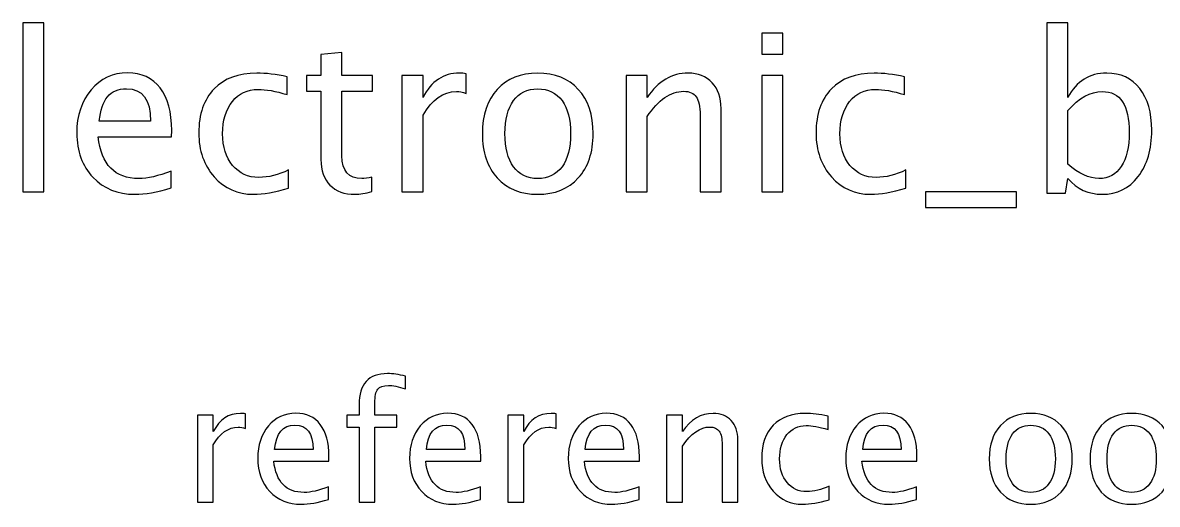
# Model space of a CAD drawing. Header units: centimetres. Extents: x -32.9 to 32.9, y -27.7 to 43.3.
# Drawn here: x -7.63 to 3.34, y 38.65 to 43.3 of the extents above; entities that cross this region are included whole.
import ezdxf

# ---------------------------------------------------------------- set-up
doc = ezdxf.new("R2010")
doc.units = ezdxf.units.CM
doc.header["$MEASUREMENT"] = 0
doc.layers.add('Layer 1', color=7, linetype='Continuous')

msp = doc.modelspace()

# ---------------------------------------------------------------- linework, layer by layer
at = {"layer": 'Layer 1'}
for points, knots in [([(-7.63003, 41.67044), (-7.63003, 41.67044), (-7.63003, 43.30239), (-7.63003, 43.30239), (-7.63003, 43.30239), (-7.63003, 43.30239), (-7.42683, 43.30239), (-7.42683, 43.30239), (-7.42683, 43.30239), (-7.42683, 43.30239), (-7.42683, 41.67044), (-7.42683, 41.67044), (-7.42683, 41.67044), (-7.42683, 41.67044), (-7.63003, 41.67044), (-7.63003, 41.67044)], [0, 0, 0, 0, 0.2, 0.2, 0.2, 0.2, 0.4, 0.4, 0.4, 0.4, 0.6, 0.6, 0.6, 0.6, 1, 1, 1, 1]), ([(2.27106, 41.65774), (2.27106, 41.65774), (2.27106, 43.30239), (2.27106, 43.30239), (2.27106, 43.30239), (2.27106, 43.30239), (2.47426, 43.30239), (2.47426, 43.30239), (2.47426, 43.30239), (2.47426, 43.30239), (2.47426, 42.58026), (2.47426, 42.58026), (2.47426, 42.58026), (2.55752, 42.73724), (2.68275, 42.81556), (2.84962, 42.81556), (2.84962, 42.81556), (2.98473, 42.81556), (3.09092, 42.76652), (3.16853, 42.6681), (3.16853, 42.6681), (3.24614, 42.56967), (3.28495, 42.43526), (3.28495, 42.26487), (3.28495, 42.26487), (3.28495, 42.07931), (3.24085, 41.92938), (3.15301, 41.81578), (3.15301, 41.81578), (3.06516, 41.70184), (2.94945, 41.64504), (2.80623, 41.64504), (2.80623, 41.64504), (2.67323, 41.64504), (2.56246, 41.69584), (2.47426, 41.79779), (2.47426, 41.79779), (2.47426, 41.79779), (2.44957, 41.65774), (2.44957, 41.65774), (2.44957, 41.65774), (2.44957, 41.65774), (2.27106, 41.65774), (2.27106, 41.65774)], [0, 0, 0, 0, 0.08333333, 0.08333333, 0.08333333, 0.08333333, 0.16666667, 0.16666667, 0.16666667, 0.16666667, 0.25, 0.25, 0.25, 0.25, 0.33333333, 0.33333333, 0.33333333, 0.33333333, 0.41666667, 0.41666667, 0.41666667, 0.41666667, 0.5, 0.5, 0.5, 0.5, 0.58333333, 0.58333333, 0.58333333, 0.58333333, 0.66666667, 0.66666667, 0.66666667, 0.66666667, 0.75, 0.75, 0.75, 0.75, 0.83333333, 0.83333333, 0.83333333, 0.83333333, 1, 1, 1, 1]), ([(-0.48309, 42.99759), (-0.48309, 42.99759), (-0.48309, 43.20079), (-0.48309, 43.20079), (-0.48309, 43.20079), (-0.48309, 43.20079), (-0.27989, 43.20079), (-0.27989, 43.20079), (-0.27989, 43.20079), (-0.27989, 43.20079), (-0.27989, 42.99759), (-0.27989, 42.99759), (-0.27989, 42.99759), (-0.27989, 42.99759), (-0.48309, 42.99759), (-0.48309, 42.99759)], [0, 0, 0, 0, 0.2, 0.2, 0.2, 0.2, 0.4, 0.4, 0.4, 0.4, 0.6, 0.6, 0.6, 0.6, 1, 1, 1, 1]), ([(-4.25323, 41.67079), (-4.31602, 41.65351), (-4.3707, 41.64504), (-4.41692, 41.64504), (-4.41692, 41.64504), (-4.52063, 41.64504), (-4.60142, 41.67467), (-4.65928, 41.73394), (-4.65928, 41.73394), (-4.71749, 41.79321), (-4.74641, 41.8754), (-4.74641, 41.98088), (-4.74641, 41.98088), (-4.74641, 41.98088), (-4.74641, 42.63987), (-4.74641, 42.63987), (-4.74641, 42.63987), (-4.74641, 42.63987), (-4.88682, 42.63987), (-4.88682, 42.63987), (-4.88682, 42.63987), (-4.88682, 42.63987), (-4.88682, 42.79228), (-4.88682, 42.79228), (-4.88682, 42.79228), (-4.88682, 42.79228), (-4.74641, 42.79228), (-4.74641, 42.79228), (-4.74641, 42.79228), (-4.74641, 42.79228), (-4.74641, 42.99512), (-4.74641, 42.99512), (-4.74641, 42.99512), (-4.74641, 42.99512), (-4.54321, 43.01453), (-4.54321, 43.01453), (-4.54321, 43.01453), (-4.54321, 43.01453), (-4.54321, 42.79228), (-4.54321, 42.79228), (-4.54321, 42.79228), (-4.54321, 42.79228), (-4.249, 42.79228), (-4.249, 42.79228), (-4.249, 42.79228), (-4.249, 42.79228), (-4.249, 42.63987), (-4.249, 42.63987), (-4.249, 42.63987), (-4.249, 42.63987), (-4.54321, 42.63987), (-4.54321, 42.63987), (-4.54321, 42.63987), (-4.54321, 42.63987), (-4.54321, 42.01757), (-4.54321, 42.01757), (-4.54321, 42.01757), (-4.54321, 41.87082), (-4.47936, 41.79744), (-4.35201, 41.79744), (-4.35201, 41.79744), (-4.32484, 41.79744), (-4.29203, 41.80203), (-4.25323, 41.81085), (-4.25323, 41.81085), (-4.25323, 41.81085), (-4.25323, 41.67079), (-4.25323, 41.67079)], [0, 0, 0, 0, 0.05555556, 0.05555556, 0.05555556, 0.05555556, 0.11111111, 0.11111111, 0.11111111, 0.11111111, 0.16666667, 0.16666667, 0.16666667, 0.16666667, 0.22222222, 0.22222222, 0.22222222, 0.22222222, 0.27777778, 0.27777778, 0.27777778, 0.27777778, 0.33333333, 0.33333333, 0.33333333, 0.33333333, 0.38888889, 0.38888889, 0.38888889, 0.38888889, 0.44444444, 0.44444444, 0.44444444, 0.44444444, 0.5, 0.5, 0.5, 0.5, 0.55555556, 0.55555556, 0.55555556, 0.55555556, 0.61111111, 0.61111111, 0.61111111, 0.61111111, 0.66666667, 0.66666667, 0.66666667, 0.66666667, 0.72222222, 0.72222222, 0.72222222, 0.72222222, 0.77777778, 0.77777778, 0.77777778, 0.77777778, 0.83333333, 0.83333333, 0.83333333, 0.83333333, 0.88888889, 0.88888889, 0.88888889, 0.88888889, 1, 1, 1, 1]), ([(-6.19493, 41.70642), (-6.33145, 41.6655), (-6.44822, 41.64504), (-6.54559, 41.64504), (-6.54559, 41.64504), (-6.71175, 41.64504), (-6.84686, 41.70007), (-6.95093, 41.80979), (-6.95093, 41.80979), (-7.055, 41.9195), (-7.10721, 42.06167), (-7.10721, 42.23665), (-7.10721, 42.23665), (-7.10721, 42.40634), (-7.06135, 42.54568), (-6.96927, 42.65469), (-6.96927, 42.65469), (-6.8772, 42.76335), (-6.75937, 42.81768), (-6.61579, 42.81768), (-6.61579, 42.81768), (-6.47997, 42.81768), (-6.37484, 42.76934), (-6.30076, 42.67268), (-6.30076, 42.67268), (-6.22668, 42.57602), (-6.18963, 42.43914), (-6.18963, 42.2617), (-6.18963, 42.2617), (-6.18963, 42.2617), (-6.19069, 42.19961), (-6.19069, 42.19961), (-6.19069, 42.19961), (-6.19069, 42.19961), (-6.89978, 42.19961), (-6.89978, 42.19961), (-6.89978, 42.19961), (-6.87014, 41.9315), (-6.73926, 41.79744), (-6.50749, 41.79744), (-6.50749, 41.79744), (-6.42247, 41.79744), (-6.3184, 41.82143), (-6.19493, 41.86941), (-6.19493, 41.86941), (-6.19493, 41.86941), (-6.19493, 41.70642), (-6.19493, 41.70642)], [0, 0, 0, 0, 0.07692308, 0.07692308, 0.07692308, 0.07692308, 0.15384615, 0.15384615, 0.15384615, 0.15384615, 0.23076923, 0.23076923, 0.23076923, 0.23076923, 0.30769231, 0.30769231, 0.30769231, 0.30769231, 0.38461538, 0.38461538, 0.38461538, 0.38461538, 0.46153846, 0.46153846, 0.46153846, 0.46153846, 0.53846154, 0.53846154, 0.53846154, 0.53846154, 0.61538462, 0.61538462, 0.61538462, 0.61538462, 0.69230769, 0.69230769, 0.69230769, 0.69230769, 0.76923077, 0.76923077, 0.76923077, 0.76923077, 0.84615385, 0.84615385, 0.84615385, 0.84615385, 1, 1, 1, 1]), ([(-5.06004, 41.70431), (-5.19162, 41.6648), (-5.30522, 41.64504), (-5.40082, 41.64504), (-5.40082, 41.64504), (-5.55251, 41.64504), (-5.6781, 41.70113), (-5.77794, 41.81296), (-5.77794, 41.81296), (-5.87778, 41.92515), (-5.92787, 42.06661), (-5.92787, 42.237), (-5.92787, 42.237), (-5.92787, 42.41904), (-5.87848, 42.56121), (-5.7797, 42.66281), (-5.7797, 42.66281), (-5.68092, 42.76476), (-5.54299, 42.81556), (-5.36589, 42.81556), (-5.36589, 42.81556), (-5.27876, 42.81556), (-5.18069, 42.80356), (-5.07274, 42.77958), (-5.07274, 42.77958), (-5.07274, 42.77958), (-5.07274, 42.60812), (-5.07274, 42.60812), (-5.07274, 42.60812), (-5.18739, 42.64199), (-5.28087, 42.65892), (-5.35284, 42.65892), (-5.35284, 42.65892), (-5.45726, 42.65892), (-5.54087, 42.61977), (-5.60331, 42.5418), (-5.60331, 42.5418), (-5.66576, 42.46384), (-5.69715, 42.35977), (-5.69715, 42.22995), (-5.69715, 42.22995), (-5.69715, 42.104), (-5.6647, 42.0024), (-5.60014, 41.92444), (-5.60014, 41.92444), (-5.53558, 41.84683), (-5.45127, 41.80802), (-5.34649, 41.80802), (-5.34649, 41.80802), (-5.25371, 41.80802), (-5.15846, 41.83201), (-5.06004, 41.87999), (-5.06004, 41.87999), (-5.06004, 41.87999), (-5.06004, 41.70431), (-5.06004, 41.70431)], [0, 0, 0, 0, 0.06666667, 0.06666667, 0.06666667, 0.06666667, 0.13333333, 0.13333333, 0.13333333, 0.13333333, 0.2, 0.2, 0.2, 0.2, 0.26666667, 0.26666667, 0.26666667, 0.26666667, 0.33333333, 0.33333333, 0.33333333, 0.33333333, 0.4, 0.4, 0.4, 0.4, 0.46666667, 0.46666667, 0.46666667, 0.46666667, 0.53333333, 0.53333333, 0.53333333, 0.53333333, 0.6, 0.6, 0.6, 0.6, 0.66666667, 0.66666667, 0.66666667, 0.66666667, 0.73333333, 0.73333333, 0.73333333, 0.73333333, 0.8, 0.8, 0.8, 0.8, 0.86666667, 0.86666667, 0.86666667, 0.86666667, 1, 1, 1, 1]), ([(-3.96325, 41.67044), (-3.96325, 41.67044), (-3.96325, 42.79228), (-3.96325, 42.79228), (-3.96325, 42.79228), (-3.96325, 42.79228), (-3.76005, 42.79228), (-3.76005, 42.79228), (-3.76005, 42.79228), (-3.76005, 42.79228), (-3.76005, 42.58026), (-3.76005, 42.58026), (-3.76005, 42.58026), (-3.67926, 42.73724), (-3.56214, 42.81556), (-3.40833, 42.81556), (-3.40833, 42.81556), (-3.38752, 42.81556), (-3.36564, 42.81379), (-3.34307, 42.81027), (-3.34307, 42.81027), (-3.34307, 42.81027), (-3.34307, 42.62012), (-3.34307, 42.62012), (-3.34307, 42.62012), (-3.37834, 42.63176), (-3.40939, 42.63776), (-3.4362, 42.63776), (-3.4362, 42.63776), (-3.56532, 42.63776), (-3.67327, 42.56156), (-3.76005, 42.40881), (-3.76005, 42.40881), (-3.76005, 42.40881), (-3.76005, 41.67044), (-3.76005, 41.67044), (-3.76005, 41.67044), (-3.76005, 41.67044), (-3.96325, 41.67044), (-3.96325, 41.67044)], [0, 0, 0, 0, 0.09090909, 0.09090909, 0.09090909, 0.09090909, 0.18181818, 0.18181818, 0.18181818, 0.18181818, 0.27272727, 0.27272727, 0.27272727, 0.27272727, 0.36363636, 0.36363636, 0.36363636, 0.36363636, 0.45454545, 0.45454545, 0.45454545, 0.45454545, 0.54545455, 0.54545455, 0.54545455, 0.54545455, 0.63636364, 0.63636364, 0.63636364, 0.63636364, 0.72727273, 0.72727273, 0.72727273, 0.72727273, 0.81818182, 0.81818182, 0.81818182, 0.81818182, 1, 1, 1, 1]), ([(-2.65056, 41.64504), (-2.81531, 41.64504), (-2.94584, 41.6976), (-3.04179, 41.80273), (-3.04179, 41.80273), (-3.1381, 41.90786), (-3.18608, 42.05074), (-3.18608, 42.231), (-3.18608, 42.231), (-3.18608, 42.41092), (-3.1381, 42.55344), (-3.04179, 42.65822), (-3.04179, 42.65822), (-2.94584, 42.76299), (-2.81531, 42.81556), (-2.65056, 42.81556), (-2.65056, 42.81556), (-2.48581, 42.81556), (-2.35529, 42.76299), (-2.25933, 42.65822), (-2.25933, 42.65822), (-2.16302, 42.55344), (-2.11504, 42.41092), (-2.11504, 42.231), (-2.11504, 42.231), (-2.11504, 42.05074), (-2.16302, 41.90786), (-2.25933, 41.80273), (-2.25933, 41.80273), (-2.35529, 41.6976), (-2.48581, 41.64504), (-2.65056, 41.64504)], [0, 0, 0, 0, 0.11111111, 0.11111111, 0.11111111, 0.11111111, 0.22222222, 0.22222222, 0.22222222, 0.22222222, 0.33333333, 0.33333333, 0.33333333, 0.33333333, 0.44444444, 0.44444444, 0.44444444, 0.44444444, 0.55555556, 0.55555556, 0.55555556, 0.55555556, 0.66666667, 0.66666667, 0.66666667, 0.66666667, 0.77777778, 0.77777778, 0.77777778, 0.77777778, 1, 1, 1, 1]), ([(-1.79684, 41.67044), (-1.79684, 41.67044), (-1.79684, 42.79228), (-1.79684, 42.79228), (-1.79684, 42.79228), (-1.79684, 42.79228), (-1.59364, 42.79228), (-1.59364, 42.79228), (-1.59364, 42.79228), (-1.59364, 42.79228), (-1.59364, 42.58026), (-1.59364, 42.58026), (-1.59364, 42.58026), (-1.48604, 42.73724), (-1.3541, 42.81556), (-1.19817, 42.81556), (-1.19817, 42.81556), (-1.1001, 42.81556), (-1.02214, 42.78487), (-0.96464, 42.72313), (-0.96464, 42.72313), (-0.90713, 42.66175), (-0.8782, 42.57884), (-0.8782, 42.47513), (-0.8782, 42.47513), (-0.8782, 42.47513), (-0.8782, 41.67044), (-0.8782, 41.67044), (-0.8782, 41.67044), (-0.8782, 41.67044), (-1.08141, 41.67044), (-1.08141, 41.67044), (-1.08141, 41.67044), (-1.08141, 41.67044), (-1.08141, 42.40881), (-1.08141, 42.40881), (-1.08141, 42.40881), (-1.08141, 42.49206), (-1.09375, 42.55133), (-1.11809, 42.58661), (-1.11809, 42.58661), (-1.14279, 42.62224), (-1.18336, 42.63987), (-1.24016, 42.63987), (-1.24016, 42.63987), (-1.36504, 42.63987), (-1.48287, 42.55838), (-1.59364, 42.3954), (-1.59364, 42.3954), (-1.59364, 42.3954), (-1.59364, 41.67044), (-1.59364, 41.67044), (-1.59364, 41.67044), (-1.59364, 41.67044), (-1.79684, 41.67044), (-1.79684, 41.67044)], [0, 0, 0, 0, 0.06666667, 0.06666667, 0.06666667, 0.06666667, 0.13333333, 0.13333333, 0.13333333, 0.13333333, 0.2, 0.2, 0.2, 0.2, 0.26666667, 0.26666667, 0.26666667, 0.26666667, 0.33333333, 0.33333333, 0.33333333, 0.33333333, 0.4, 0.4, 0.4, 0.4, 0.46666667, 0.46666667, 0.46666667, 0.46666667, 0.53333333, 0.53333333, 0.53333333, 0.53333333, 0.6, 0.6, 0.6, 0.6, 0.66666667, 0.66666667, 0.66666667, 0.66666667, 0.73333333, 0.73333333, 0.73333333, 0.73333333, 0.8, 0.8, 0.8, 0.8, 0.86666667, 0.86666667, 0.86666667, 0.86666667, 1, 1, 1, 1]), ([(-0.48309, 41.67044), (-0.48309, 41.67044), (-0.48309, 42.79228), (-0.48309, 42.79228), (-0.48309, 42.79228), (-0.48309, 42.79228), (-0.27989, 42.79228), (-0.27989, 42.79228), (-0.27989, 42.79228), (-0.27989, 42.79228), (-0.27989, 41.67044), (-0.27989, 41.67044), (-0.27989, 41.67044), (-0.27989, 41.67044), (-0.48309, 41.67044), (-0.48309, 41.67044)], [0, 0, 0, 0, 0.2, 0.2, 0.2, 0.2, 0.4, 0.4, 0.4, 0.4, 0.6, 0.6, 0.6, 0.6, 1, 1, 1, 1]), ([(0.90756, 41.70431), (0.77598, 41.6648), (0.66238, 41.64504), (0.56678, 41.64504), (0.56678, 41.64504), (0.41509, 41.64504), (0.2895, 41.70113), (0.18966, 41.81296), (0.18966, 41.81296), (0.08982, 41.92515), (0.03973, 42.06661), (0.03973, 42.237), (0.03973, 42.237), (0.03973, 42.41904), (0.08912, 42.56121), (0.1879, 42.66281), (0.1879, 42.66281), (0.28668, 42.76476), (0.42461, 42.81556), (0.60171, 42.81556), (0.60171, 42.81556), (0.68884, 42.81556), (0.78691, 42.80356), (0.89486, 42.77958), (0.89486, 42.77958), (0.89486, 42.77958), (0.89486, 42.60812), (0.89486, 42.60812), (0.89486, 42.60812), (0.78021, 42.64199), (0.68673, 42.65892), (0.61476, 42.65892), (0.61476, 42.65892), (0.51034, 42.65892), (0.42673, 42.61977), (0.36429, 42.5418), (0.36429, 42.5418), (0.30184, 42.46384), (0.27045, 42.35977), (0.27045, 42.22995), (0.27045, 42.22995), (0.27045, 42.104), (0.3029, 42.0024), (0.36746, 41.92444), (0.36746, 41.92444), (0.43202, 41.84683), (0.51633, 41.80802), (0.62111, 41.80802), (0.62111, 41.80802), (0.71389, 41.80802), (0.80914, 41.83201), (0.90756, 41.87999), (0.90756, 41.87999), (0.90756, 41.87999), (0.90756, 41.70431), (0.90756, 41.70431)], [0, 0, 0, 0, 0.06666667, 0.06666667, 0.06666667, 0.06666667, 0.13333333, 0.13333333, 0.13333333, 0.13333333, 0.2, 0.2, 0.2, 0.2, 0.26666667, 0.26666667, 0.26666667, 0.26666667, 0.33333333, 0.33333333, 0.33333333, 0.33333333, 0.4, 0.4, 0.4, 0.4, 0.46666667, 0.46666667, 0.46666667, 0.46666667, 0.53333333, 0.53333333, 0.53333333, 0.53333333, 0.6, 0.6, 0.6, 0.6, 0.66666667, 0.66666667, 0.66666667, 0.66666667, 0.73333333, 0.73333333, 0.73333333, 0.73333333, 0.8, 0.8, 0.8, 0.8, 0.86666667, 0.86666667, 0.86666667, 0.86666667, 1, 1, 1, 1]), ([(-6.88919, 42.35201), (-6.88919, 42.35201), (-6.39389, 42.35201), (-6.39389, 42.35201), (-6.39389, 42.35201), (-6.39389, 42.56085), (-6.47186, 42.66527), (-6.62743, 42.66527), (-6.62743, 42.66527), (-6.78406, 42.66527), (-6.8712, 42.56085), (-6.88919, 42.35201)], [0, 0, 0, 0, 0.25, 0.25, 0.25, 0.25, 0.5, 0.5, 0.5, 0.5, 1, 1, 1, 1]), ([(-2.65092, 41.79744), (-2.55037, 41.79744), (-2.47206, 41.83519), (-2.41632, 41.91103), (-2.41632, 41.91103), (-2.36093, 41.98653), (-2.33306, 42.09342), (-2.33306, 42.231), (-2.33306, 42.231), (-2.33306, 42.36824), (-2.36093, 42.47477), (-2.41632, 42.55027), (-2.41632, 42.55027), (-2.47206, 42.62541), (-2.55037, 42.66316), (-2.65092, 42.66316), (-2.65092, 42.66316), (-2.75181, 42.66316), (-2.83013, 42.62541), (-2.88516, 42.55027), (-2.88516, 42.55027), (-2.94055, 42.47477), (-2.96806, 42.36824), (-2.96806, 42.231), (-2.96806, 42.231), (-2.96806, 42.09342), (-2.94055, 41.98653), (-2.88516, 41.91103), (-2.88516, 41.91103), (-2.83013, 41.83519), (-2.75181, 41.79744), (-2.65092, 41.79744)], [0, 0, 0, 0, 0.11111111, 0.11111111, 0.11111111, 0.11111111, 0.22222222, 0.22222222, 0.22222222, 0.22222222, 0.33333333, 0.33333333, 0.33333333, 0.33333333, 0.44444444, 0.44444444, 0.44444444, 0.44444444, 0.55555556, 0.55555556, 0.55555556, 0.55555556, 0.66666667, 0.66666667, 0.66666667, 0.66666667, 0.77777778, 0.77777778, 0.77777778, 0.77777778, 1, 1, 1, 1]), ([(2.47426, 41.93785), (2.57904, 41.84436), (2.67887, 41.79744), (2.77377, 41.79744), (2.77377, 41.79744), (2.86726, 41.79744), (2.93958, 41.8366), (2.99038, 41.91456), (2.99038, 41.91456), (3.04153, 41.99253), (3.06693, 42.10224), (3.06693, 42.24406), (3.06693, 42.24406), (3.06693, 42.50652), (2.98014, 42.63776), (2.80658, 42.63776), (2.80658, 42.63776), (2.69298, 42.63776), (2.58221, 42.57637), (2.47426, 42.45326), (2.47426, 42.45326), (2.47426, 42.45326), (2.47426, 41.93785), (2.47426, 41.93785)], [0, 0, 0, 0, 0.14285714, 0.14285714, 0.14285714, 0.14285714, 0.28571429, 0.28571429, 0.28571429, 0.28571429, 0.42857143, 0.42857143, 0.42857143, 0.42857143, 0.57142857, 0.57142857, 0.57142857, 0.57142857, 0.71428571, 0.71428571, 0.71428571, 0.71428571, 1, 1, 1, 1]), ([(1.09842, 41.51804), (1.09842, 41.51804), (1.09842, 41.67044), (1.09842, 41.67044), (1.09842, 41.67044), (1.09842, 41.67044), (1.97895, 41.67044), (1.97895, 41.67044), (1.97895, 41.67044), (1.97895, 41.67044), (1.97895, 41.51804), (1.97895, 41.51804), (1.97895, 41.51804), (1.97895, 41.51804), (1.09842, 41.51804), (1.09842, 41.51804)], [0, 0, 0, 0, 0.2, 0.2, 0.2, 0.2, 0.4, 0.4, 0.4, 0.4, 0.6, 0.6, 0.6, 0.6, 1, 1, 1, 1]), ([(-4.37824, 38.67044), (-4.37824, 38.67044), (-4.37824, 39.39752), (-4.37824, 39.39752), (-4.37824, 39.39752), (-4.37824, 39.39752), (-4.49757, 39.39752), (-4.49757, 39.39752), (-4.49757, 39.39752), (-4.49757, 39.39752), (-4.49757, 39.51182), (-4.49757, 39.51182), (-4.49757, 39.51182), (-4.49757, 39.51182), (-4.37824, 39.51182), (-4.37824, 39.51182), (-4.37824, 39.51182), (-4.37824, 39.51182), (-4.37824, 39.61262), (-4.37824, 39.61262), (-4.37824, 39.61262), (-4.37824, 39.81318), (-4.2867, 39.91345), (-4.10361, 39.91345), (-4.10361, 39.91345), (-4.05228, 39.91345), (-3.99407, 39.90499), (-3.92898, 39.88805), (-3.92898, 39.88805), (-3.92898, 39.88805), (-3.92898, 39.76582), (-3.92898, 39.76582), (-3.92898, 39.76582), (-3.99804, 39.78804), (-4.05334, 39.79915), (-4.09488, 39.79915), (-4.09488, 39.79915), (-4.14541, 39.79915), (-4.17981, 39.78725), (-4.19806, 39.76317), (-4.19806, 39.76317), (-4.21658, 39.73909), (-4.22584, 39.69438), (-4.22584, 39.62903), (-4.22584, 39.62903), (-4.22584, 39.62903), (-4.22584, 39.51182), (-4.22584, 39.51182), (-4.22584, 39.51182), (-4.22584, 39.51182), (-4.01444, 39.51182), (-4.01444, 39.51182), (-4.01444, 39.51182), (-4.01444, 39.51182), (-4.01444, 39.39752), (-4.01444, 39.39752), (-4.01444, 39.39752), (-4.01444, 39.39752), (-4.22584, 39.39752), (-4.22584, 39.39752), (-4.22584, 39.39752), (-4.22584, 39.39752), (-4.22584, 38.67044), (-4.22584, 38.67044), (-4.22584, 38.67044), (-4.22584, 38.67044), (-4.37824, 38.67044), (-4.37824, 38.67044)], [0, 0, 0, 0, 0.05555556, 0.05555556, 0.05555556, 0.05555556, 0.11111111, 0.11111111, 0.11111111, 0.11111111, 0.16666667, 0.16666667, 0.16666667, 0.16666667, 0.22222222, 0.22222222, 0.22222222, 0.22222222, 0.27777778, 0.27777778, 0.27777778, 0.27777778, 0.33333333, 0.33333333, 0.33333333, 0.33333333, 0.38888889, 0.38888889, 0.38888889, 0.38888889, 0.44444444, 0.44444444, 0.44444444, 0.44444444, 0.5, 0.5, 0.5, 0.5, 0.55555556, 0.55555556, 0.55555556, 0.55555556, 0.61111111, 0.61111111, 0.61111111, 0.61111111, 0.66666667, 0.66666667, 0.66666667, 0.66666667, 0.72222222, 0.72222222, 0.72222222, 0.72222222, 0.77777778, 0.77777778, 0.77777778, 0.77777778, 0.83333333, 0.83333333, 0.83333333, 0.83333333, 0.88888889, 0.88888889, 0.88888889, 0.88888889, 1, 1, 1, 1]), ([(-5.94087, 38.67044), (-5.94087, 38.67044), (-5.94087, 39.51182), (-5.94087, 39.51182), (-5.94087, 39.51182), (-5.94087, 39.51182), (-5.78847, 39.51182), (-5.78847, 39.51182), (-5.78847, 39.51182), (-5.78847, 39.51182), (-5.78847, 39.3528), (-5.78847, 39.3528), (-5.78847, 39.3528), (-5.72788, 39.47054), (-5.64004, 39.52928), (-5.52468, 39.52928), (-5.52468, 39.52928), (-5.50907, 39.52928), (-5.49267, 39.52795), (-5.47573, 39.52531), (-5.47573, 39.52531), (-5.47573, 39.52531), (-5.47573, 39.3827), (-5.47573, 39.3827), (-5.47573, 39.3827), (-5.50219, 39.39143), (-5.52547, 39.39593), (-5.54558, 39.39593), (-5.54558, 39.39593), (-5.64242, 39.39593), (-5.72338, 39.33878), (-5.78847, 39.22421), (-5.78847, 39.22421), (-5.78847, 39.22421), (-5.78847, 38.67044), (-5.78847, 38.67044), (-5.78847, 38.67044), (-5.78847, 38.67044), (-5.94087, 38.67044), (-5.94087, 38.67044)], [0, 0, 0, 0, 0.09090909, 0.09090909, 0.09090909, 0.09090909, 0.18181818, 0.18181818, 0.18181818, 0.18181818, 0.27272727, 0.27272727, 0.27272727, 0.27272727, 0.36363636, 0.36363636, 0.36363636, 0.36363636, 0.45454545, 0.45454545, 0.45454545, 0.45454545, 0.54545455, 0.54545455, 0.54545455, 0.54545455, 0.63636364, 0.63636364, 0.63636364, 0.63636364, 0.72727273, 0.72727273, 0.72727273, 0.72727273, 0.81818182, 0.81818182, 0.81818182, 0.81818182, 1, 1, 1, 1]), ([(-4.67378, 38.69743), (-4.77618, 38.66674), (-4.86375, 38.65139), (-4.93678, 38.65139), (-4.93678, 38.65139), (-5.0614, 38.65139), (-5.16273, 38.69267), (-5.24078, 38.77495), (-5.24078, 38.77495), (-5.31884, 38.85724), (-5.35799, 38.96386), (-5.35799, 39.0951), (-5.35799, 39.0951), (-5.35799, 39.22236), (-5.3236, 39.32687), (-5.25454, 39.40863), (-5.25454, 39.40863), (-5.18549, 39.49012), (-5.09712, 39.53087), (-4.98943, 39.53087), (-4.98943, 39.53087), (-4.88757, 39.53087), (-4.80872, 39.49462), (-4.75316, 39.42212), (-4.75316, 39.42212), (-4.69759, 39.34963), (-4.66981, 39.24697), (-4.66981, 39.11388), (-4.66981, 39.11388), (-4.66981, 39.11388), (-4.67061, 39.06732), (-4.67061, 39.06732), (-4.67061, 39.06732), (-4.67061, 39.06732), (-5.20242, 39.06732), (-5.20242, 39.06732), (-5.20242, 39.06732), (-5.18019, 38.86623), (-5.08203, 38.76569), (-4.9082, 38.76569), (-4.9082, 38.76569), (-4.84444, 38.76569), (-4.76639, 38.78368), (-4.67378, 38.81967), (-4.67378, 38.81967), (-4.67378, 38.81967), (-4.67378, 38.69743), (-4.67378, 38.69743)], [0, 0, 0, 0, 0.07692308, 0.07692308, 0.07692308, 0.07692308, 0.15384615, 0.15384615, 0.15384615, 0.15384615, 0.23076923, 0.23076923, 0.23076923, 0.23076923, 0.30769231, 0.30769231, 0.30769231, 0.30769231, 0.38461538, 0.38461538, 0.38461538, 0.38461538, 0.46153846, 0.46153846, 0.46153846, 0.46153846, 0.53846154, 0.53846154, 0.53846154, 0.53846154, 0.61538462, 0.61538462, 0.61538462, 0.61538462, 0.69230769, 0.69230769, 0.69230769, 0.69230769, 0.76923077, 0.76923077, 0.76923077, 0.76923077, 0.84615385, 0.84615385, 0.84615385, 0.84615385, 1, 1, 1, 1]), ([(-3.20561, 38.69743), (-3.30801, 38.66674), (-3.39558, 38.65139), (-3.46861, 38.65139), (-3.46861, 38.65139), (-3.59323, 38.65139), (-3.69456, 38.69267), (-3.77261, 38.77495), (-3.77261, 38.77495), (-3.85067, 38.85724), (-3.88982, 38.96386), (-3.88982, 39.0951), (-3.88982, 39.0951), (-3.88982, 39.22236), (-3.85543, 39.32687), (-3.78637, 39.40863), (-3.78637, 39.40863), (-3.71732, 39.49012), (-3.62895, 39.53087), (-3.52126, 39.53087), (-3.52126, 39.53087), (-3.4194, 39.53087), (-3.34055, 39.49462), (-3.28499, 39.42212), (-3.28499, 39.42212), (-3.22942, 39.34963), (-3.20164, 39.24697), (-3.20164, 39.11388), (-3.20164, 39.11388), (-3.20164, 39.11388), (-3.20244, 39.06732), (-3.20244, 39.06732), (-3.20244, 39.06732), (-3.20244, 39.06732), (-3.73425, 39.06732), (-3.73425, 39.06732), (-3.73425, 39.06732), (-3.71202, 38.86623), (-3.61386, 38.76569), (-3.44003, 38.76569), (-3.44003, 38.76569), (-3.37627, 38.76569), (-3.29822, 38.78368), (-3.20561, 38.81967), (-3.20561, 38.81967), (-3.20561, 38.81967), (-3.20561, 38.69743), (-3.20561, 38.69743)], [0, 0, 0, 0, 0.07692308, 0.07692308, 0.07692308, 0.07692308, 0.15384615, 0.15384615, 0.15384615, 0.15384615, 0.23076923, 0.23076923, 0.23076923, 0.23076923, 0.30769231, 0.30769231, 0.30769231, 0.30769231, 0.38461538, 0.38461538, 0.38461538, 0.38461538, 0.46153846, 0.46153846, 0.46153846, 0.46153846, 0.53846154, 0.53846154, 0.53846154, 0.53846154, 0.61538462, 0.61538462, 0.61538462, 0.61538462, 0.69230769, 0.69230769, 0.69230769, 0.69230769, 0.76923077, 0.76923077, 0.76923077, 0.76923077, 0.84615385, 0.84615385, 0.84615385, 0.84615385, 1, 1, 1, 1]), ([(-2.93865, 38.67044), (-2.93865, 38.67044), (-2.93865, 39.51182), (-2.93865, 39.51182), (-2.93865, 39.51182), (-2.93865, 39.51182), (-2.78625, 39.51182), (-2.78625, 39.51182), (-2.78625, 39.51182), (-2.78625, 39.51182), (-2.78625, 39.3528), (-2.78625, 39.3528), (-2.78625, 39.3528), (-2.72566, 39.47054), (-2.63782, 39.52928), (-2.52246, 39.52928), (-2.52246, 39.52928), (-2.50685, 39.52928), (-2.49045, 39.52795), (-2.47351, 39.52531), (-2.47351, 39.52531), (-2.47351, 39.52531), (-2.47351, 39.3827), (-2.47351, 39.3827), (-2.47351, 39.3827), (-2.49997, 39.39143), (-2.52325, 39.39593), (-2.54336, 39.39593), (-2.54336, 39.39593), (-2.6402, 39.39593), (-2.72116, 39.33878), (-2.78625, 39.22421), (-2.78625, 39.22421), (-2.78625, 39.22421), (-2.78625, 38.67044), (-2.78625, 38.67044), (-2.78625, 38.67044), (-2.78625, 38.67044), (-2.93865, 38.67044), (-2.93865, 38.67044)], [0, 0, 0, 0, 0.09090909, 0.09090909, 0.09090909, 0.09090909, 0.18181818, 0.18181818, 0.18181818, 0.18181818, 0.27272727, 0.27272727, 0.27272727, 0.27272727, 0.36363636, 0.36363636, 0.36363636, 0.36363636, 0.45454545, 0.45454545, 0.45454545, 0.45454545, 0.54545455, 0.54545455, 0.54545455, 0.54545455, 0.63636364, 0.63636364, 0.63636364, 0.63636364, 0.72727273, 0.72727273, 0.72727273, 0.72727273, 0.81818182, 0.81818182, 0.81818182, 0.81818182, 1, 1, 1, 1]), ([(-1.67156, 38.69743), (-1.77396, 38.66674), (-1.86153, 38.65139), (-1.93456, 38.65139), (-1.93456, 38.65139), (-2.05918, 38.65139), (-2.16051, 38.69267), (-2.23856, 38.77495), (-2.23856, 38.77495), (-2.31662, 38.85724), (-2.35577, 38.96386), (-2.35577, 39.0951), (-2.35577, 39.0951), (-2.35577, 39.22236), (-2.32138, 39.32687), (-2.25232, 39.40863), (-2.25232, 39.40863), (-2.18327, 39.49012), (-2.0949, 39.53087), (-1.98721, 39.53087), (-1.98721, 39.53087), (-1.88535, 39.53087), (-1.8065, 39.49462), (-1.75094, 39.42212), (-1.75094, 39.42212), (-1.69537, 39.34963), (-1.66759, 39.24697), (-1.66759, 39.11388), (-1.66759, 39.11388), (-1.66759, 39.11388), (-1.66839, 39.06732), (-1.66839, 39.06732), (-1.66839, 39.06732), (-1.66839, 39.06732), (-2.2002, 39.06732), (-2.2002, 39.06732), (-2.2002, 39.06732), (-2.17797, 38.86623), (-2.07981, 38.76569), (-1.90598, 38.76569), (-1.90598, 38.76569), (-1.84222, 38.76569), (-1.76417, 38.78368), (-1.67156, 38.81967), (-1.67156, 38.81967), (-1.67156, 38.81967), (-1.67156, 38.69743), (-1.67156, 38.69743)], [0, 0, 0, 0, 0.07692308, 0.07692308, 0.07692308, 0.07692308, 0.15384615, 0.15384615, 0.15384615, 0.15384615, 0.23076923, 0.23076923, 0.23076923, 0.23076923, 0.30769231, 0.30769231, 0.30769231, 0.30769231, 0.38461538, 0.38461538, 0.38461538, 0.38461538, 0.46153846, 0.46153846, 0.46153846, 0.46153846, 0.53846154, 0.53846154, 0.53846154, 0.53846154, 0.61538462, 0.61538462, 0.61538462, 0.61538462, 0.69230769, 0.69230769, 0.69230769, 0.69230769, 0.76923077, 0.76923077, 0.76923077, 0.76923077, 0.84615385, 0.84615385, 0.84615385, 0.84615385, 1, 1, 1, 1]), ([(-1.4046, 38.67044), (-1.4046, 38.67044), (-1.4046, 39.51182), (-1.4046, 39.51182), (-1.4046, 39.51182), (-1.4046, 39.51182), (-1.2522, 39.51182), (-1.2522, 39.51182), (-1.2522, 39.51182), (-1.2522, 39.51182), (-1.2522, 39.3528), (-1.2522, 39.3528), (-1.2522, 39.3528), (-1.1715, 39.47054), (-1.07255, 39.52928), (-0.9556, 39.52928), (-0.9556, 39.52928), (-0.88205, 39.52928), (-0.82357, 39.50626), (-0.78045, 39.45996), (-0.78045, 39.45996), (-0.73732, 39.41392), (-0.71562, 39.35174), (-0.71562, 39.27395), (-0.71562, 39.27395), (-0.71562, 39.27395), (-0.71562, 38.67044), (-0.71562, 38.67044), (-0.71562, 38.67044), (-0.71562, 38.67044), (-0.86802, 38.67044), (-0.86802, 38.67044), (-0.86802, 38.67044), (-0.86802, 38.67044), (-0.86802, 39.22421), (-0.86802, 39.22421), (-0.86802, 39.22421), (-0.86802, 39.28665), (-0.87729, 39.3311), (-0.89554, 39.35756), (-0.89554, 39.35756), (-0.91406, 39.38429), (-0.94449, 39.39752), (-0.98709, 39.39752), (-0.98709, 39.39752), (-1.08075, 39.39752), (-1.16912, 39.3364), (-1.2522, 39.21416), (-1.2522, 39.21416), (-1.2522, 39.21416), (-1.2522, 38.67044), (-1.2522, 38.67044), (-1.2522, 38.67044), (-1.2522, 38.67044), (-1.4046, 38.67044), (-1.4046, 38.67044)], [0, 0, 0, 0, 0.06666667, 0.06666667, 0.06666667, 0.06666667, 0.13333333, 0.13333333, 0.13333333, 0.13333333, 0.2, 0.2, 0.2, 0.2, 0.26666667, 0.26666667, 0.26666667, 0.26666667, 0.33333333, 0.33333333, 0.33333333, 0.33333333, 0.4, 0.4, 0.4, 0.4, 0.46666667, 0.46666667, 0.46666667, 0.46666667, 0.53333333, 0.53333333, 0.53333333, 0.53333333, 0.6, 0.6, 0.6, 0.6, 0.66666667, 0.66666667, 0.66666667, 0.66666667, 0.73333333, 0.73333333, 0.73333333, 0.73333333, 0.8, 0.8, 0.8, 0.8, 0.86666667, 0.86666667, 0.86666667, 0.86666667, 1, 1, 1, 1]), ([(0.16491, 38.69584), (0.06622, 38.66621), (-0.01898, 38.65139), (-0.09068, 38.65139), (-0.09068, 38.65139), (-0.20445, 38.65139), (-0.29864, 38.69346), (-0.37352, 38.77733), (-0.37352, 38.77733), (-0.44839, 38.86147), (-0.48596, 38.96757), (-0.48596, 39.09536), (-0.48596, 39.09536), (-0.48596, 39.23189), (-0.44892, 39.33851), (-0.37484, 39.41471), (-0.37484, 39.41471), (-0.30076, 39.49118), (-0.1973, 39.52928), (-0.06448, 39.52928), (-0.06448, 39.52928), (0.00087, 39.52928), (0.07442, 39.52028), (0.15539, 39.50229), (0.15539, 39.50229), (0.15539, 39.50229), (0.15539, 39.3737), (0.15539, 39.3737), (0.15539, 39.3737), (0.0694, 39.3991), (-0.00072, 39.4118), (-0.05469, 39.4118), (-0.05469, 39.4118), (-0.13301, 39.4118), (-0.19572, 39.38243), (-0.24255, 39.32396), (-0.24255, 39.32396), (-0.28938, 39.26549), (-0.31293, 39.18744), (-0.31293, 39.09007), (-0.31293, 39.09007), (-0.31293, 38.99561), (-0.28859, 38.91941), (-0.24017, 38.86094), (-0.24017, 38.86094), (-0.19175, 38.80273), (-0.12851, 38.77363), (-0.04993, 38.77363), (-0.04993, 38.77363), (0.01965, 38.77363), (0.09109, 38.79162), (0.16491, 38.8276), (0.16491, 38.8276), (0.16491, 38.8276), (0.16491, 38.69584), (0.16491, 38.69584)], [0, 0, 0, 0, 0.06666667, 0.06666667, 0.06666667, 0.06666667, 0.13333333, 0.13333333, 0.13333333, 0.13333333, 0.2, 0.2, 0.2, 0.2, 0.26666667, 0.26666667, 0.26666667, 0.26666667, 0.33333333, 0.33333333, 0.33333333, 0.33333333, 0.4, 0.4, 0.4, 0.4, 0.46666667, 0.46666667, 0.46666667, 0.46666667, 0.53333333, 0.53333333, 0.53333333, 0.53333333, 0.6, 0.6, 0.6, 0.6, 0.66666667, 0.66666667, 0.66666667, 0.66666667, 0.73333333, 0.73333333, 0.73333333, 0.73333333, 0.8, 0.8, 0.8, 0.8, 0.86666667, 0.86666667, 0.86666667, 0.86666667, 1, 1, 1, 1]), ([(1.01131, 38.69743), (0.90891, 38.66674), (0.82134, 38.65139), (0.74831, 38.65139), (0.74831, 38.65139), (0.62369, 38.65139), (0.52236, 38.69267), (0.44431, 38.77495), (0.44431, 38.77495), (0.36625, 38.85724), (0.3271, 38.96386), (0.3271, 39.0951), (0.3271, 39.0951), (0.3271, 39.22236), (0.36149, 39.32687), (0.43055, 39.40863), (0.43055, 39.40863), (0.4996, 39.49012), (0.58797, 39.53087), (0.69566, 39.53087), (0.69566, 39.53087), (0.79752, 39.53087), (0.87637, 39.49462), (0.93193, 39.42212), (0.93193, 39.42212), (0.9875, 39.34963), (1.01528, 39.24697), (1.01528, 39.11388), (1.01528, 39.11388), (1.01528, 39.11388), (1.01448, 39.06732), (1.01448, 39.06732), (1.01448, 39.06732), (1.01448, 39.06732), (0.48267, 39.06732), (0.48267, 39.06732), (0.48267, 39.06732), (0.5049, 38.86623), (0.60306, 38.76569), (0.77689, 38.76569), (0.77689, 38.76569), (0.84065, 38.76569), (0.9187, 38.78368), (1.01131, 38.81967), (1.01131, 38.81967), (1.01131, 38.81967), (1.01131, 38.69743), (1.01131, 38.69743)], [0, 0, 0, 0, 0.07692308, 0.07692308, 0.07692308, 0.07692308, 0.15384615, 0.15384615, 0.15384615, 0.15384615, 0.23076923, 0.23076923, 0.23076923, 0.23076923, 0.30769231, 0.30769231, 0.30769231, 0.30769231, 0.38461538, 0.38461538, 0.38461538, 0.38461538, 0.46153846, 0.46153846, 0.46153846, 0.46153846, 0.53846154, 0.53846154, 0.53846154, 0.53846154, 0.61538462, 0.61538462, 0.61538462, 0.61538462, 0.69230769, 0.69230769, 0.69230769, 0.69230769, 0.76923077, 0.76923077, 0.76923077, 0.76923077, 0.84615385, 0.84615385, 0.84615385, 0.84615385, 1, 1, 1, 1]), ([(2.11541, 38.65139), (1.99185, 38.65139), (1.89396, 38.69081), (1.82199, 38.76966), (1.82199, 38.76966), (1.74976, 38.8485), (1.71378, 38.95566), (1.71378, 39.09086), (1.71378, 39.09086), (1.71378, 39.2258), (1.74976, 39.33269), (1.82199, 39.41127), (1.82199, 39.41127), (1.89396, 39.48985), (1.99185, 39.52928), (2.11541, 39.52928), (2.11541, 39.52928), (2.23897, 39.52928), (2.33687, 39.48985), (2.40884, 39.41127), (2.40884, 39.41127), (2.48107, 39.33269), (2.51705, 39.2258), (2.51705, 39.09086), (2.51705, 39.09086), (2.51705, 38.95566), (2.48107, 38.8485), (2.40884, 38.76966), (2.40884, 38.76966), (2.33687, 38.69081), (2.23897, 38.65139), (2.11541, 38.65139)], [0, 0, 0, 0, 0.11111111, 0.11111111, 0.11111111, 0.11111111, 0.22222222, 0.22222222, 0.22222222, 0.22222222, 0.33333333, 0.33333333, 0.33333333, 0.33333333, 0.44444444, 0.44444444, 0.44444444, 0.44444444, 0.55555556, 0.55555556, 0.55555556, 0.55555556, 0.66666667, 0.66666667, 0.66666667, 0.66666667, 0.77777778, 0.77777778, 0.77777778, 0.77777778, 1, 1, 1, 1]), ([(3.09066, 38.65139), (2.9671, 38.65139), (2.86921, 38.69081), (2.79724, 38.76966), (2.79724, 38.76966), (2.72501, 38.8485), (2.68903, 38.95566), (2.68903, 39.09086), (2.68903, 39.09086), (2.68903, 39.2258), (2.72501, 39.33269), (2.79724, 39.41127), (2.79724, 39.41127), (2.86921, 39.48985), (2.9671, 39.52928), (3.09066, 39.52928), (3.09066, 39.52928), (3.21422, 39.52928), (3.31212, 39.48985), (3.38409, 39.41127), (3.38409, 39.41127), (3.45632, 39.33269), (3.4923, 39.2258), (3.4923, 39.09086), (3.4923, 39.09086), (3.4923, 38.95566), (3.45632, 38.8485), (3.38409, 38.76966), (3.38409, 38.76966), (3.31212, 38.69081), (3.21422, 38.65139), (3.09066, 38.65139)], [0, 0, 0, 0, 0.11111111, 0.11111111, 0.11111111, 0.11111111, 0.22222222, 0.22222222, 0.22222222, 0.22222222, 0.33333333, 0.33333333, 0.33333333, 0.33333333, 0.44444444, 0.44444444, 0.44444444, 0.44444444, 0.55555556, 0.55555556, 0.55555556, 0.55555556, 0.66666667, 0.66666667, 0.66666667, 0.66666667, 0.77777778, 0.77777778, 0.77777778, 0.77777778, 1, 1, 1, 1]), ([(-5.19448, 39.18162), (-5.19448, 39.18162), (-4.82301, 39.18162), (-4.82301, 39.18162), (-4.82301, 39.18162), (-4.82301, 39.33825), (-4.88148, 39.41657), (-4.99816, 39.41657), (-4.99816, 39.41657), (-5.11564, 39.41657), (-5.18099, 39.33825), (-5.19448, 39.18162)], [0, 0, 0, 0, 0.25, 0.25, 0.25, 0.25, 0.5, 0.5, 0.5, 0.5, 1, 1, 1, 1]), ([(-3.72631, 39.18162), (-3.72631, 39.18162), (-3.35484, 39.18162), (-3.35484, 39.18162), (-3.35484, 39.18162), (-3.35484, 39.33825), (-3.41331, 39.41657), (-3.52999, 39.41657), (-3.52999, 39.41657), (-3.64747, 39.41657), (-3.71282, 39.33825), (-3.72631, 39.18162)], [0, 0, 0, 0, 0.25, 0.25, 0.25, 0.25, 0.5, 0.5, 0.5, 0.5, 1, 1, 1, 1]), ([(-2.19226, 39.18162), (-2.19226, 39.18162), (-1.82079, 39.18162), (-1.82079, 39.18162), (-1.82079, 39.18162), (-1.82079, 39.33825), (-1.87926, 39.41657), (-1.99594, 39.41657), (-1.99594, 39.41657), (-2.11342, 39.41657), (-2.17877, 39.33825), (-2.19226, 39.18162)], [0, 0, 0, 0, 0.25, 0.25, 0.25, 0.25, 0.5, 0.5, 0.5, 0.5, 1, 1, 1, 1]), ([(0.49061, 39.18162), (0.49061, 39.18162), (0.86208, 39.18162), (0.86208, 39.18162), (0.86208, 39.18162), (0.86208, 39.33825), (0.80361, 39.41657), (0.68693, 39.41657), (0.68693, 39.41657), (0.56945, 39.41657), (0.5041, 39.33825), (0.49061, 39.18162)], [0, 0, 0, 0, 0.25, 0.25, 0.25, 0.25, 0.5, 0.5, 0.5, 0.5, 1, 1, 1, 1]), ([(2.11515, 38.76569), (2.19055, 38.76569), (2.24929, 38.794), (2.2911, 38.85089), (2.2911, 38.85089), (2.33264, 38.90751), (2.35354, 38.98768), (2.35354, 39.09086), (2.35354, 39.09086), (2.35354, 39.19379), (2.33264, 39.27369), (2.2911, 39.33031), (2.2911, 39.33031), (2.24929, 39.38667), (2.19055, 39.41498), (2.11515, 39.41498), (2.11515, 39.41498), (2.03948, 39.41498), (1.98074, 39.38667), (1.93946, 39.33031), (1.93946, 39.33031), (1.89793, 39.27369), (1.87729, 39.19379), (1.87729, 39.09086), (1.87729, 39.09086), (1.87729, 38.98768), (1.89793, 38.90751), (1.93946, 38.85089), (1.93946, 38.85089), (1.98074, 38.794), (2.03948, 38.76569), (2.11515, 38.76569)], [0, 0, 0, 0, 0.11111111, 0.11111111, 0.11111111, 0.11111111, 0.22222222, 0.22222222, 0.22222222, 0.22222222, 0.33333333, 0.33333333, 0.33333333, 0.33333333, 0.44444444, 0.44444444, 0.44444444, 0.44444444, 0.55555556, 0.55555556, 0.55555556, 0.55555556, 0.66666667, 0.66666667, 0.66666667, 0.66666667, 0.77777778, 0.77777778, 0.77777778, 0.77777778, 1, 1, 1, 1]), ([(3.0904, 38.76569), (3.1658, 38.76569), (3.22454, 38.794), (3.26635, 38.85089), (3.26635, 38.85089), (3.30789, 38.90751), (3.32879, 38.98768), (3.32879, 39.09086), (3.32879, 39.09086), (3.32879, 39.19379), (3.30789, 39.27369), (3.26635, 39.33031), (3.26635, 39.33031), (3.22454, 39.38667), (3.1658, 39.41498), (3.0904, 39.41498), (3.0904, 39.41498), (3.01473, 39.41498), (2.95599, 39.38667), (2.91471, 39.33031), (2.91471, 39.33031), (2.87318, 39.27369), (2.85254, 39.19379), (2.85254, 39.09086), (2.85254, 39.09086), (2.85254, 38.98768), (2.87318, 38.90751), (2.91471, 38.85089), (2.91471, 38.85089), (2.95599, 38.794), (3.01473, 38.76569), (3.0904, 38.76569)], [0, 0, 0, 0, 0.11111111, 0.11111111, 0.11111111, 0.11111111, 0.22222222, 0.22222222, 0.22222222, 0.22222222, 0.33333333, 0.33333333, 0.33333333, 0.33333333, 0.44444444, 0.44444444, 0.44444444, 0.44444444, 0.55555556, 0.55555556, 0.55555556, 0.55555556, 0.66666667, 0.66666667, 0.66666667, 0.66666667, 0.77777778, 0.77777778, 0.77777778, 0.77777778, 1, 1, 1, 1])]:
    msp.add_open_spline(points, degree=3, knots=knots, dxfattribs=at)

doc.saveas('drawing.dxf')
